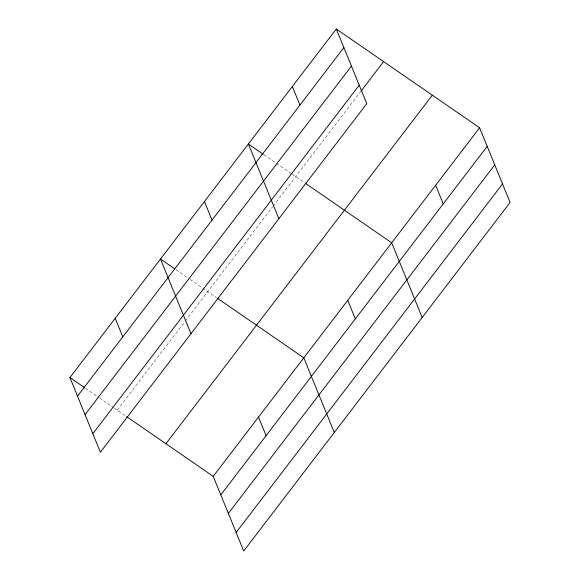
<?xml version="1.0" encoding="UTF-8"?>
<svg xmlns="http://www.w3.org/2000/svg" width="580" height="580" viewBox="0 0 580 580"><rect width="100%" height="100%" fill="white"/><g stroke="black" fill="none" stroke-linecap="round" stroke-linejoin="round"><path stroke-width="0.43" stroke-dasharray="2.9 2.17" d="M117.211 410.14L184.86 321.617M185.411 320.907L272.607 206.806M273.158 206.088L360.513 91.792M263.907 154.715L291.247 173.558M291.986 174.072L304.543 182.722M176.001 269.736L189.305 278.907M190.044 279.415L216.637 297.743M85.434 388.245L98.738 397.409M99.477 397.916L113.513 407.595M114.253 408.102L126.07 416.251"/><path stroke-width="0.87" d="M336.298 29L366.77 103.675L100.391 452.226L69.919 377.544L336.298 29L479.609 127.774L510.081 202.456L243.701 551L213.23 476.325L126.81 416.759M77.495 396.118L343.875 47.575M85.05 414.635L351.429 66.084M92.836 433.709L359.216 85.166M361.064 91.067L383.59 61.596M165.938 443.729L432.317 95.178M213.23 476.325L479.609 127.774M220.806 494.899L487.185 146.349M228.361 513.409L494.747 164.865M236.147 532.484L502.526 183.94M263.168 154.207L248.392 144.021L278.864 218.696M305.283 183.229L391.703 242.795L422.175 317.477M174.529 268.721L160.486 259.043L190.958 333.717M217.377 298.25L303.797 357.817L334.276 432.491M69.919 377.544L84.694 387.73M435.652 185.288L443.236 203.863M292.342 86.507L299.925 105.081M347.754 300.31L355.33 318.884M204.436 201.528L212.019 220.103M258.513 417.071L266.089 435.645M115.203 318.297L122.779 336.864"/></g></svg>
